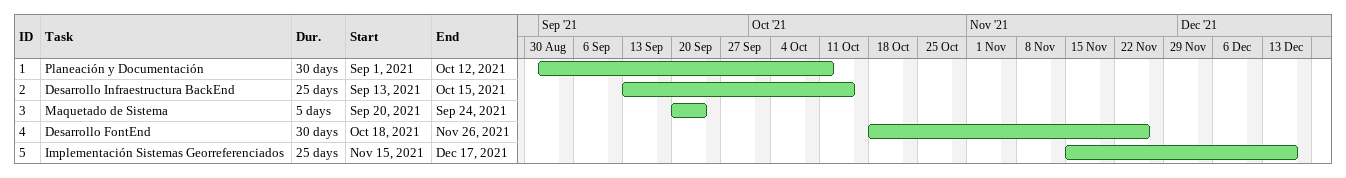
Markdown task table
| ID | Task | Duration | Start | Finish |
|---|---|---|---|---|
| 1 | Planeación y Documentación | 30d | 2021-09-01 | 2021-10-12 |
| 2 | Desarrollo Infraestructura BackEnd | 25d | 2021-09-13 | 2021-10-15 |
| 3 | Maquetado de Sistema | 5d | 2021-09-20 | 2021-09-24 |
| 4 | Desarrollo FontEnd | 30d | 2021-10-18 | 2021-11-26 |
| 5 | Implementación Sistemas Georreferenciados | 25d | 2021-11-15 | 2021-12-17 |
